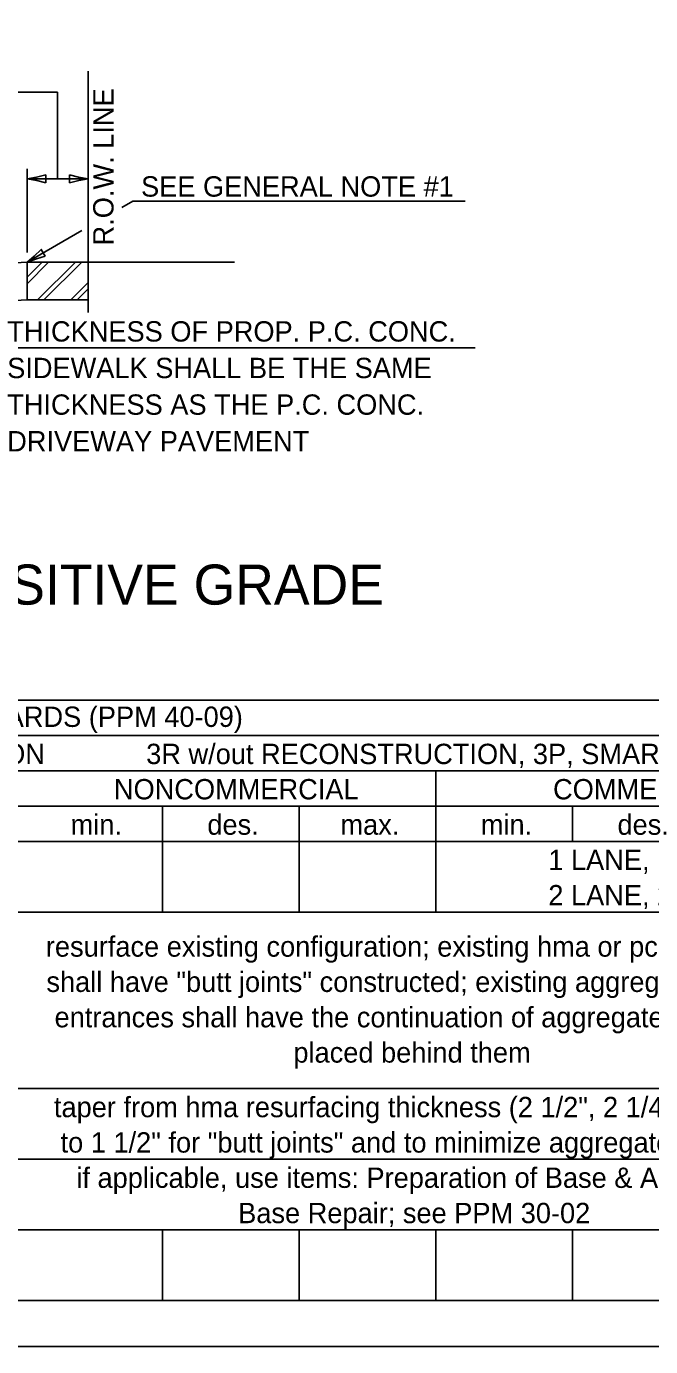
# Model space of a CAD drawing. Extents: x 2261261 to 2261891, y -3123637 to -3123237.
# Drawn here: x 2261416.3 to 2261509.9, y -3123637.2 to -3123439.4 of the extents above; entities that cross this region are included whole.
import ezdxf

# ---------------------------------------------------------------- set-up
doc = ezdxf.new("R2010")
doc.units = 0
for name, color, linetype in [('Default', 7, 'Continuous'), ('RD_Pr_Roadway_Dimensions', 7, 'Continuous'), ('RD_Pr_Roadway_Items', 7, 'Continuous'), ('RD_Pr_Roadway_Notes', 7, 'Continuous')]:
    doc.layers.add(name, color=color, linetype=linetype)

msp = doc.modelspace()

# ---------------------------------------------------------------- linework, layer by layer
at = {"layer": 'Default'}
msp.add_lwpolyline([(2261261.14, -3123637.24), (2261891.14, -3123637.24), (2261891.14, -3123237.24), (2261261.14, -3123237.24)], close=True, dxfattribs=at)
at = {"layer": 'RD_Pr_Roadway_Dimensions'}
for p, q in [((2261398.88, -3123449.28), (2261421.01, -3123449.28)), ((2261421.01, -3123462.24), (2261421.01, -3123449.28)), ((2261416.42, -3123473.3), (2261416.42, -3123460.72)), ((2261416.42, -3123462.24), (2261425.61, -3123462.24)), ((2261410.48, -3123487.59), (2261483.63, -3123487.59))]:
    msp.add_line(p, q, dxfattribs=at)
for points in [[(2261419.22, -3123462.83), (2261419.22, -3123462.24), (2261419.22, -3123461.66), (2261417.82, -3123462), (2261416.42, -3123462.24), (2261417.91, -3123462.51)], [(2261422.81, -3123461.66), (2261422.81, -3123462.24), (2261422.81, -3123462.83), (2261424.21, -3123462.48), (2261425.61, -3123462.24), (2261424.12, -3123461.97)]]:
    msp.add_lwpolyline(points, close=True, dxfattribs=at)
at = {"layer": 'RD_Pr_Roadway_Items'}
for p, q in [((2261425.61, -3123482.26), (2261425.61, -3123446.12)), ((2261378.28, -3123476.73), (2261416.42, -3123474.73)), ((2261416.42, -3123480.39), (2261416.42, -3123474.73)), ((2261416.42, -3123474.73), (2261425.61, -3123474.73)), ((2261416.42, -3123477), (2261418.69, -3123474.73)), ((2261416.42, -3123477.96), (2261419.64, -3123474.73)), ((2261418.01, -3123480.39), (2261423.67, -3123474.73)), ((2261418.96, -3123480.39), (2261424.62, -3123474.73)), ((2261425.61, -3123474.73), (2261447.53, -3123474.73)), ((2261422.99, -3123480.39), (2261425.61, -3123477.76)), ((2261423.94, -3123480.39), (2261425.61, -3123478.72)), ((2261378.28, -3123482.39), (2261416.42, -3123480.39)), ((2261416.42, -3123480.39), (2261425.61, -3123480.39))]:
    msp.add_line(p, q, dxfattribs=at)
at = {"layer": 'RD_Pr_Roadway_Notes'}
for p, q in [((2261430.66, -3123466.53), (2261432.27, -3123465.6)), ((2261432.27, -3123465.6), (2261482.1, -3123465.6)), ((2261416.42, -3123474.73), (2261424.62, -3123470.01)), ((2261269.06, -3123540.36), (2261539.22, -3123540.36)), ((2261269.06, -3123545.66), (2261539.22, -3123545.66)), ((2261321.81, -3123550.95), (2261539.22, -3123550.95)), ((2261477.73, -3123572.12), (2261477.73, -3123550.95)), ((2261269.06, -3123556.24), (2261539.22, -3123556.24)), ((2261436.73, -3123572.12), (2261436.73, -3123556.24)), ((2261457.23, -3123572.12), (2261457.23, -3123556.24)), ((2261498.23, -3123561.53), (2261498.23, -3123556.24)), ((2261269.06, -3123561.53), (2261539.22, -3123561.53)), ((2261368.86, -3123572.12), (2261539.22, -3123572.12)), ((2261269.06, -3123598.58), (2261539.22, -3123598.58)), ((2261269.06, -3123609.17), (2261539.22, -3123609.17)), ((2261269.06, -3123619.75), (2261539.22, -3123619.75)), ((2261436.73, -3123630.33), (2261436.73, -3123619.75)), ((2261457.23, -3123630.33), (2261457.23, -3123619.75)), ((2261477.73, -3123630.33), (2261477.73, -3123619.75)), ((2261498.23, -3123630.33), (2261498.23, -3123619.75)), ((2261269.06, -3123630.33), (2261539.22, -3123630.33))]:
    msp.add_line(p, q, dxfattribs=at)
msp.add_lwpolyline([(2261419.14, -3123473.84), (2261418.84, -3123473.33), (2261418.55, -3123472.83), (2261417.51, -3123473.82), (2261416.42, -3123474.73), (2261417.85, -3123474.22)], close=True, dxfattribs=at)

# ---------------------------------------------------------------- texts
at = {"layer": 'RD_Pr_Roadway_Dimensions'}
for s, p in [('THICKNESS OF PROP. P.C. CONC.', (2261413.45, -3123486.63)), ('SIDEWALK SHALL BE THE SAME', (2261413.45, -3123492.11)), ('THICKNESS AS THE P.C. CONC.', (2261413.45, -3123497.6)), ('DRIVEWAY PAVEMENT', (2261413.45, -3123503.09))]:
    msp.add_text(s, height=3.048, dxfattribs=at).set_placement(p)
at = {"layer": 'RD_Pr_Roadway_Notes'}
msp.add_text('R.O.W. LINE', height=3.048, rotation=90, dxfattribs=at).set_placement((2261429.39, -3123472.23))
for s, height, p in [('SEE GENERAL NOTE #1', 3.048, (2261433.52, -3123464.91)), ('SECTION A-A WITH POSITIVE GRADE', 6, (2261325.94, -3123526.05)), ('URBAN ENTRANCE DESIGN STANDARDS (PPM 40-09)', 3.048, (2261343.7, -3123544.38)), ('NEW CONSTRUCTION & 3R with CONSTRUCTION', 3.048, (2261323.1, -3123549.95)), ('3R w/out RECONSTRUCTION, 3P, SMART & CM', 3.048, (2261434.29, -3123549.95)), ('NONCOMMERCIAL', 3.048, (2261429.45, -3123555.24)), ('COMMERCIAL', 3.048, (2261495.29, -3123555.24)), ('min.', 3.048, (2261422.96, -3123560.54)), ('des.', 3.048, (2261443.46, -3123560.54)), ('max.', 3.048, (2261463.41, -3123560.54)), ('min.', 3.048, (2261484.46, -3123560.54)), ('des.', 3.048, (2261504.95, -3123560.54)), ('1 LANE, 1 WAY', 3.048, (2261494.58, -3123565.83)), ('2 LANE, 2 WAY', 3.048, (2261494.58, -3123571.12)), ('resurface existing configuration; existing hma or pcc entrances', 3.048, (2261419.25, -3123578.81)), ('shall have "butt joints" constructed; existing aggregate or earth', 3.048, (2261419.33, -3123584.1)), ('entrances shall have the continuation of aggregate shoulders', 3.048, (2261420.55, -3123589.4)), ('placed behind them', 3.048, (2261456.36, -3123594.69)), ('taper from hma resurfacing thickness (2 1/2", 2 1/4" or 1 1/2")', 3.048, (2261420.46, -3123602.87)), ('to 1 1/2" for "butt joints" and to minimize aggregate shoulder', 3.048, (2261421.45, -3123608.17)), ('if applicable, use items: Preparation of Base & Aggregate', 3.048, (2261423.82, -3123613.46)), ('Base Repair; see PPM 30-02', 3.048, (2261448.08, -3123618.75))]:
    msp.add_text(s, height=height, dxfattribs=at).set_placement(p)

doc.saveas('drawing.dxf')
